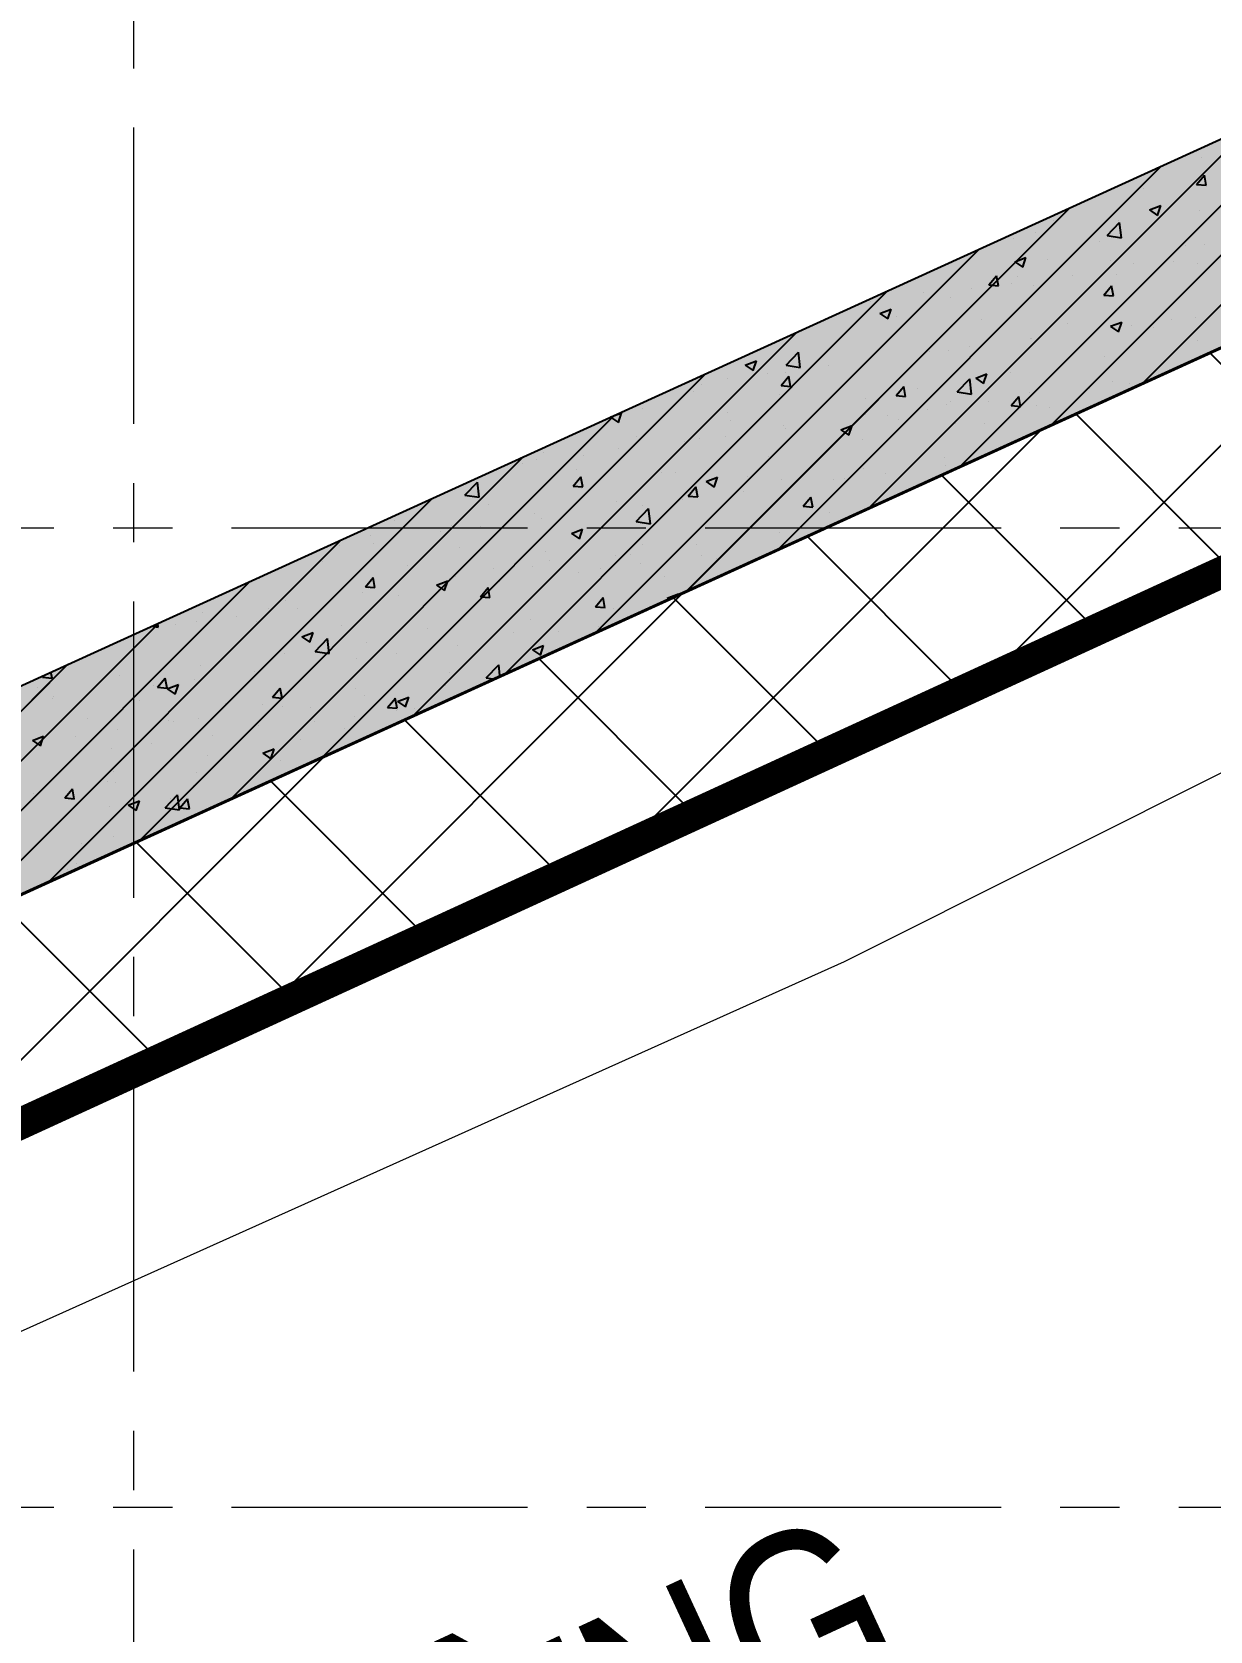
# Model space of a CAD drawing. Header units: millimetres. Extents: x -346728 to 1320345, y -537202 to -385966.
# Drawn here: x 212595 to 220058, y -485726 to -475603 of the extents above; entities that cross this region are included whole.
import ezdxf
from ezdxf.xclip import XClip

# ---------------------------------------------------------------- set-up
doc = ezdxf.new("R2010")
doc.units = ezdxf.units.MM
doc.header["$LTSCALE"] = 100
doc.header["$XCLIPFRAME"] = 2
doc.linetypes.add('DASHED2', pattern=[0.375, 0.25, -0.125])
doc.linetypes.add('X1326_GLB$0$CENTER', pattern=[2, 1.25, -0.25, 0.25, -0.25])
for name, color, linetype, lineweight in [('0 T TEXT', 7, 'Continuous', 13), ('L.DUONG', 234, 'Continuous', 15), ('LINE', 7, 'Continuous', 13), ('X1326_GLB$0$A-tim', 8, 'X1326_GLB$0$CENTER', 9)]:
    doc.layers.add(name, color=color, linetype=linetype, lineweight=lineweight)
for name, color, linetype in [('hach', 253, 'Continuous'), ('W2', 4, 'Continuous'), ('XR_1326_csPL$0$hach', 253, 'Continuous'), ('XR_1326_csPL$0$W2', 4, 'Continuous')]:
    doc.layers.add(name, color=color, linetype=linetype)
doc.styles.add('TOAN - FONT ARIAL', font='Arial_1.ttf', dxfattribs={"width": 0.8})
doc.linetypes.add('FENCELINE2', pattern='A,0.25,-0.1,[132,ltypeshp.shx,S=0.1,R=0,X=-0.1,Y=0],-0.1,1', length=1.45)

# ---------------------------------------------------------------- blocks, each defined once
blk = doc.blocks.new('LVL-KHUNGTEN')
blk.add_lwpolyline([(61072.9, 41092.8), (119123.5, 41092.8), (119123.5, 61.9), (61072.9, 61.9)], close=True)
blk = doc.blocks.new('mb duong hh')
at = {"layer": '0 T TEXT', "color": 8, "linetype": 'DASHED2', "ltscale": 300}
blk.add_lwpolyline([(75940, 34596), (80501, 41668), (80491, 88861), (75484, 93868), (-20031, 93860), (-33610, 75885), (-26182, 55955), (-6300, 2612), (0, 0)], close=True, dxfattribs=at)
at = {"layer": 'LINE', "color": 252, "lineweight": 9}
blk.add_lwpolyline([(46995, 21406), (48214, 19209), (55528, 22490), (79633, 34556), (82900, 40330), (83008, 48620), (83152, 58204), (83577, 88420), (83093, 88629)], dxfattribs=at)
at = {"layer": '0 T TEXT', "lineweight": 9, "style": 'TOAN - FONT ARIAL', "width": 0.8}
blk.add_text('ĐƯỜNG', height=1150, rotation=24.8605, dxfattribs=at).set_placement((51394, 15877))
blk = doc.blocks.new('MB HANG RAO TAM')
h = blk.add_hatch()
h.set_pattern_fill('ANSI37', color=8, scale=7000, style=0)
h.set_pattern_definition([(45, (527887.4, 631399.9), (-618.7184, 618.7184), []), (135, (527887.4, 631399.9), (-618.7184, -618.7184), [])])
h.paths.add_polyline_path([(89794, 74797), (94796, 69797), (94804, 22611), (90246, 15544), (52523, -1634), (34324, -9922), (14325, -19029), (8025, -16417), (-19267, 56832), (-5688, 74797), (41806, 74797), (65797, 74797)], flags=16)
h.paths.add_polyline_path([(-17293, 40146), (-15160, 40938), (-12777, 34516), (-15127, 33730), (-10493, 20001), (4784, -19373), (12548, -21453), (91490, 14752), (95488, 20874), (95620, 46027), (95770, 74597), (91825, 78101), (52350, 76926), (14008, 75822), (-9259, 75871), (-23844, 71027), (-24251, 60760)])
at = {"layer": 'L.DUONG', "color": 94, "linetype": 'FENCELINE2', "ltscale": 25, "const_width": 200, "elevation": 7850}
blk.add_lwpolyline([(13898, 75822), (14369, 75824), (20809, 75968), (32497, 76335), (48850, 76822), (75776, 77623), (91825, 78101), (95770, 74597), (95712, 63657), (95684, 58344), (95610, 44235), (95553, 33268), (95488, 20874), (91490, 14752), (75806, 7559), (49624, -4449), (26632, -14994), (12548, -21453), (4784, -19373), (0, -7161), (-6626, 9890)], dxfattribs=at)
at = {"layer": 'XR_1326_csPL$0$W2', "color": 7, "ltscale": 0.5, "elevation": 0}
blk.add_lwpolyline([(8025, -16417), (14325, -19029), (90246, 15544), (94804, 22611), (94796, 69797), (89794, 74797), (-5688, 74797), (-19267, 56832)], close=True, dxfattribs=at)

msp = doc.modelspace()

# ---------------------------------------------------------------- hatches: boundary and pattern name
at = {"layer": 'hach'}
h = msp.add_hatch(dxfattribs=at)
h.set_pattern_fill('ANSI31', color=256, scale=70)
h.set_pattern_definition([(45, (121918.56, -508591.22), (-157.15448, 157.15448), [])])
h.paths.add_polyline_path([(142200.7, -410142.2), (128621.2, -428107.5), (155914.1, -501359), (162214.1, -503970.9), (238136.4, -469396.6), (242695.2, -462329.4), (242687.2, -415142.7), (237685.1, -410142.2)])
h.paths.add_polyline_path([(142797.9, -411342.2), (129975.7, -428305.7), (156856.2, -500450.6), (162191.6, -502662.6), (237318.8, -468450.4), (241495.1, -461976.1), (241487, -415639.4), (237188.2, -411342.2)], flags=16)
h = msp.add_hatch(dxfattribs=at)
h.set_pattern_fill('AR-CONC', color=256, scale=4)
h.set_pattern_definition([(50, (121918.56, -508591.2), (728.7387, -63.7563), [76.2, -838.2]), (355, (121918.56, -508591.2), (-140.9737, 764.2274), [60.96, -670.5623]), (100.45144, (121979.3, -508596.54), (587.765, 700.471), [64.76, -712.361]), (46.1842, (121918.6, -508388), (1084.316, -168.1693), [114.3, -1257.3]), (96.63556, (122008.9, -508402), (949.6165, 989.7045), [97.14, -1068.5424]), (351.18415, (121918.6, -508388), (949.6165, 989.7045), [91.44, -1005.839]), (21, (122020.16, -508438.8), (606.4576, -409.0608), [76.2, -838.2]), (326, (122020.16, -508438.8), (247.208, 736.752), [60.96, -670.56]), (71.45144, (122070.7, -508472.9), (853.6657, 327.691), [64.76, -712.3598]), (37.5, (121918.56, -508591.22), (12.3544, 338.22016), [0, -662.432, 0, -680.72, 0, -673.1]), (7.5, (121918.56, -508591.22), (267.27865, 400.7223), [0, -388.112, 0, -647.192, 0, -256.54]), (327.5, (121692, -508591.22), (542.3624, -22.91498), [0, -254, 0, -792.48, 0, -1051.56]), (317.5, (121590.4, -508591.2), (592.5167, 101.706), [0, -330.2, 0, -526.288, 0, -746.76])])
h.paths.add_polyline_path([(142200.7, -410142.2), (128621.2, -428107.5), (155914.1, -501359), (162214.1, -503970.9), (238136.4, -469396.6), (242695.2, -462329.4), (242687.2, -415142.7), (237685.1, -410142.2)])
h.paths.add_polyline_path([(142797.9, -411342.2), (129975.7, -428305.7), (156856.2, -500450.6), (162191.6, -502662.6), (237318.8, -468450.4), (241495.1, -461976.1), (241487, -415639.4), (237188.2, -411342.2)], flags=16)

# ---------------------------------------------------------------- linework, layer by layer
at = {"layer": 'W2', "ltscale": 0.5, "elevation": -1404.9}
for points in [[(142200.7, -410142.2), (128621.2, -428107.5), (155914.1, -501359), (162214.1, -503970.9), (238136.4, -469396.6), (242695.2, -462329.4), (242686.9, -415142.1), (237685.1, -410142.2)], [(142797.9, -411342.2), (129975.7, -428305.7), (156856.2, -500450.6), (162191.6, -502662.6), (237318.8, -468450.4), (241495.1, -461976.1), (241487, -415639.4), (237188.2, -411342.2)]]:
    msp.add_lwpolyline(points, close=True, dxfattribs=at)
at = {"layer": 'X1326_GLB$0$A-tim', "ltscale": 15}
for p, q in [((213238.6, -398208.6, -1404.9), (213238.6, -512162.7, -1404.9)), ((120859.5, -478741.8, -1404.9), (255546, -478741.8, -1404.9)), ((120859.5, -484941.8, -1404.9), (255546, -484941.8, -1404.9))]:
    msp.add_line(p, q, dxfattribs=at)
at = {"layer": 'XR_1326_csPL$0$hach', "color": 250}
for p, q in [((219636.1, -477821.5, -1404.9), (222057.3, -475400.3, -1404.9)), ((219059, -478084.3, -1404.9), (221480.1, -475663.1, -1404.9)), ((218481.9, -478347.1, -1404.9), (220903, -475926, -1404.9)), ((217904.7, -478609.9, -1404.9), (220325.9, -476188.8, -1404.9)), ((217327.6, -478872.7, -1404.9), (219748.8, -476451.6, -1404.9)), ((220000.9, -476395, -1404.9), (220000.9, -476395, -1404.9)), ((219973.1, -476567.6, -1404.9), (220022.1, -476509.2, -1404.9)), ((219973.1, -476567.6, -1404.9), (220033.8, -476572.9, -1404.9)), ((220033.6, -476573, -1404.9), (220021.9, -476509.3, -1404.9)), ((219635, -476594.2, -1404.9), (219635, -476594.2, -1404.9)), ((216750.5, -479135.6, -1404.9), (219171.6, -476714.4, -1404.9)), ((219453.3, -476742.7, -1404.9), (219453.3, -476742.7, -1404.9)), ((219674.2, -476729.7, -1404.9), (219745.3, -476702.4, -1404.9)), ((219674.2, -476729.7, -1404.9), (219724.7, -476763.8, -1404.9)), ((219724.7, -476763.8, -1404.9), (219745.3, -476702.4, -1404.9)), ((219988.5, -476733.2, -1404.9), (219988.5, -476733.2, -1404.9)), ((218953.7, -476869.8, -1404.9), (218953.7, -476869.8, -1404.9)), ((219068.5, -476793.4, -1404.9), (219068.5, -476793.4, -1404.9)), ((219405.9, -476891.3, -1404.9), (219485, -476808.8, -1404.9)), ((219475.3, -476798.2, -1404.9), (219475.3, -476798.2, -1404.9)), ((219496.2, -476905.3, -1404.9), (219485, -476808.8, -1404.9)), ((218815.1, -476909.2, -1404.9), (218815.1, -476909.2, -1404.9)), ((219357.5, -476932.1, -1404.9), (219357.5, -476932.1, -1404.9)), ((219405.9, -476891.2, -1404.9), (219496.2, -476905.2, -1404.9)), ((219899.9, -476955, -1404.9), (219899.9, -476955, -1404.9)), ((220023.1, -476949.8, -1404.9), (220023.1, -476949.8, -1404.9)), ((216173.4, -479398.4, -1404.9), (218594.5, -476977.2, -1404.9)), ((218820.5, -477057.4, -1404.9), (218891.7, -477030.1, -1404.9)), ((218820.5, -477057.4, -1404.9), (218871, -477091.5, -1404.9)), ((218871, -477091.5, -1404.9), (218891.6, -477030.1, -1404.9)), ((219029.4, -477045.7, -1404.9), (219029.4, -477045.7, -1404.9)), ((219430.5, -477051.5, -1404.9), (219430.5, -477051.5, -1404.9)), ((219571.7, -477068.6, -1404.9), (219571.7, -477068.6, -1404.9)), ((219827.7, -477059, -1404.9), (219827.7, -477059, -1404.9)), ((219976.2, -477071.4, -1404.9), (219976.2, -477071.4, -1404.9)), ((218656.6, -477204.3, -1404.9), (218705.6, -477146, -1404.9)), ((218717.1, -477209.7, -1404.9), (218705.4, -477146, -1404.9)), ((218838, -477153.2, -1404.9), (218838, -477153.2, -1404.9)), ((219186, -477143.5, -1404.9), (219186, -477143.5, -1404.9)), ((219463, -477136.5, -1404.9), (219463, -477136.5, -1404.9)), ((215596.2, -479661.2, -1404.9), (218017.4, -477240.1, -1404.9)), ((218245.5, -477254.9, -1404.9), (218245.5, -477254.9, -1404.9)), ((218546.9, -477227.6, -1404.9), (218546.9, -477227.6, -1404.9)), ((218656.6, -477204.3, -1404.9), (218717.3, -477209.6, -1404.9)), ((218801.3, -477194.1, -1404.9), (218801.3, -477194.1, -1404.9)), ((218941.3, -477208, -1404.9), (218941.3, -477208, -1404.9)), ((219385.3, -477268.1, -1404.9), (219434.3, -477209.7, -1404.9)), ((219385.3, -477268.1, -1404.9), (219446.1, -477273.4, -1404.9)), ((219445.8, -477273.4, -1404.9), (219434.1, -477209.8, -1404.9)), ((217900.5, -477349.2, -1404.9), (217900.5, -477349.2, -1404.9)), ((217905.3, -477312.1, -1404.9), (217905.3, -477312.1, -1404.9)), ((217966.9, -477385.1, -1404.9), (218038, -477357.7, -1404.9)), ((218017.4, -477419.2, -1404.9), (218038, -477357.8, -1404.9)), ((218413.6, -477284.2, -1404.9), (218413.6, -477284.2, -1404.9)), ((217966.8, -477385.1, -1404.9), (218017.4, -477419.2, -1404.9)), ((218070.6, -477402.7, -1404.9), (218070.6, -477402.7, -1404.9)), ((218613, -477425.6, -1404.9), (218613, -477425.6, -1404.9)), ((219155.4, -477448.5, -1404.9), (219155.4, -477448.5, -1404.9)), ((219427, -477466.4, -1404.9), (219498.1, -477439.1, -1404.9)), ((219427, -477466.5, -1404.9), (219477.5, -477500.6, -1404.9)), ((219450.6, -477474.7, -1404.9), (219450.6, -477474.7, -1404.9)), ((219477.5, -477500.6, -1404.9), (219498.1, -477439.2, -1404.9)), ((219560.4, -477459.7, -1404.9), (219560.4, -477459.7, -1404.9)), ((219697.7, -477471.5, -1404.9), (219697.7, -477471.5, -1404.9)), ((219814.8, -477426.2, -1404.9), (219814.8, -477426.2, -1404.9)), ((219963.8, -477409.6, -1404.9), (219963.8, -477409.6, -1404.9)), ((215019.1, -479924, -1404.9), (217440.2, -477502.9, -1404.9)), ((218918.8, -477544.2, -1404.9), (218918.8, -477544.2, -1404.9)), ((218929, -477546.2, -1404.9), (218929, -477546.2, -1404.9)), ((219981.1, -477556, -1404.9), (219981.1, -477556, -1404.9)), ((217372, -477712.8, -1404.9), (217451.1, -477630.3, -1404.9)), ((217462.3, -477726.8, -1404.9), (217451.1, -477630.3, -1404.9)), ((218279.6, -477628.3, -1404.9), (218279.6, -477628.3, -1404.9)), ((218401.3, -477622.4, -1404.9), (218401.3, -477622.4, -1404.9)), ((218534, -477594.8, -1404.9), (218534, -477594.8, -1404.9)), ((219388.6, -477657.7, -1404.9), (219388.6, -477657.7, -1404.9)), ((214442, -480186.8, -1404.9), (216863.1, -477765.7, -1404.9)), ((217113.2, -477712.7, -1404.9), (217184.3, -477685.4, -1404.9)), ((217113.2, -477712.8, -1404.9), (217163.7, -477746.9, -1404.9)), ((217163.7, -477746.9, -1404.9), (217184.3, -477685.5, -1404.9)), ((217253.2, -477763.5, -1404.9), (217253.2, -477763.5, -1404.9)), ((217340.1, -477841, -1404.9), (217389.1, -477782.7, -1404.9)), ((217366.4, -477759, -1404.9), (217366.4, -477759, -1404.9)), ((217371.9, -477712.7, -1404.9), (217462.3, -477726.8, -1404.9)), ((217400.6, -477846.4, -1404.9), (217388.9, -477782.7, -1404.9)), ((217638, -477712.8, -1404.9), (217638, -477712.8, -1404.9)), ((217888.1, -477687.4, -1404.9), (217888.1, -477687.4, -1404.9)), ((218573.3, -477794.1, -1404.9), (218644.5, -477766.8, -1404.9)), ((218623.8, -477828.3, -1404.9), (218644.4, -477766.9, -1404.9)), ((218796.1, -477759.4, -1404.9), (218796.1, -477759.4, -1404.9)), ((216788.1, -477876.1, -1404.9), (216788.1, -477876.1, -1404.9)), ((216838.8, -477835.2, -1404.9), (216838.8, -477835.2, -1404.9)), ((216998.8, -477796.9, -1404.9), (216998.8, -477796.9, -1404.9)), ((217340.1, -477841, -1404.9), (217400.8, -477846.4, -1404.9)), ((218068.8, -477904.8, -1404.9), (218117.8, -477846.4, -1404.9)), ((218129.3, -477910.2, -1404.9), (218117.6, -477846.5, -1404.9)), ((218203.6, -477861.1, -1404.9), (218203.6, -477861.1, -1404.9)), ((218456.3, -477881, -1404.9), (218535.4, -477798.5, -1404.9)), ((218456.3, -477880.9, -1404.9), (218546.6, -477894.9, -1404.9)), ((218546.6, -477895, -1404.9), (218535.4, -477798.5, -1404.9)), ((218573.3, -477794.2, -1404.9), (218623.8, -477828.3, -1404.9)), ((218916.6, -477884.4, -1404.9), (218916.6, -477884.4, -1404.9)), ((219293.1, -477860.4, -1404.9), (219293.1, -477860.4, -1404.9)), ((219438.3, -477812.9, -1404.9), (219438.3, -477812.9, -1404.9)), ((219547.5, -477826.9, -1404.9), (219547.5, -477826.9, -1404.9)), ((217330.4, -477899, -1404.9), (217330.4, -477899, -1404.9)), ((217611, -477962.8, -1404.9), (217611, -477962.8, -1404.9)), ((217872.8, -477921.9, -1404.9), (217872.8, -477921.9, -1404.9)), ((218068.8, -477904.8, -1404.9), (218129.5, -477910.1, -1404.9)), ((218388.9, -477960.6, -1404.9), (218388.9, -477960.6, -1404.9)), ((218415.2, -477944.8, -1404.9), (218415.2, -477944.8, -1404.9)), ((218651.5, -477944.9, -1404.9), (218651.5, -477944.9, -1404.9)), ((218797.6, -477968.6, -1404.9), (218846.5, -477910.2, -1404.9)), ((218797.6, -477968.6, -1404.9), (218858.3, -477973.9, -1404.9)), ((218858.1, -477973.9, -1404.9), (218846.3, -477910.2, -1404.9)), ((218957.5, -477967.7, -1404.9), (218957.5, -477967.7, -1404.9)), ((219039.5, -477982.5, -1404.9), (219039.5, -477982.5, -1404.9)), ((213864.9, -480449.6, -1404.9), (216286, -478028.5, -1404.9)), ((216259.6, -478040.5, -1404.9), (216310, -478074.6, -1404.9)), ((216261.2, -478039.8, -1404.9), (216330.7, -478013.1, -1404.9)), ((216310, -478074.6, -1404.9), (216330.6, -478013.2, -1404.9)), ((216459.9, -477989.6, -1404.9), (216459.9, -477989.6, -1404.9)), ((217002.3, -478012.5, -1404.9), (217002.3, -478012.5, -1404.9)), ((217018.5, -478064.5, -1404.9), (217018.5, -478064.5, -1404.9)), ((217544.7, -478035.4, -1404.9), (217544.7, -478035.4, -1404.9)), ((217875.7, -478025.7, -1404.9), (217875.7, -478025.7, -1404.9)), ((218012.4, -478029, -1404.9), (218012.4, -478029, -1404.9)), ((218087, -478058.4, -1404.9), (218087, -478058.4, -1404.9)), ((218266.7, -477995.6, -1404.9), (218266.7, -477995.6, -1404.9)), ((218447, -478084.2, -1404.9), (218447, -478084.2, -1404.9)), ((218629.4, -478081.3, -1404.9), (218629.4, -478081.3, -1404.9)), ((216426, -478166.2, -1404.9), (216426, -478166.2, -1404.9)), ((216826.4, -478173.4, -1404.9), (216826.4, -478173.4, -1404.9)), ((216985.9, -478164.2, -1404.9), (216985.9, -478164.2, -1404.9)), ((217354.1, -478097.2, -1404.9), (217354.1, -478097.2, -1404.9)), ((217370.7, -478113.5, -1404.9), (217370.7, -478113.5, -1404.9)), ((217719.6, -478121.9, -1404.9), (217770.2, -478156, -1404.9)), ((217719.7, -478121.8, -1404.9), (217790.8, -478094.5, -1404.9)), ((217770.2, -478156, -1404.9), (217790.8, -478094.6, -1404.9)), ((217854.5, -478185.9, -1404.9), (217854.5, -478185.9, -1404.9)), ((215833.5, -478267.9, -1404.9), (215833.5, -478267.9, -1404.9)), ((216089.9, -478282.1, -1404.9), (216089.9, -478282.1, -1404.9)), ((216313.2, -478238.4, -1404.9), (216313.2, -478238.4, -1404.9)), ((216731.6, -478197.7, -1404.9), (216731.6, -478197.7, -1404.9)), ((217262, -478287.6, -1404.9), (217262, -478287.6, -1404.9)), ((213287.7, -480712.5, -1404.9), (215708.9, -478291.3, -1404.9)), ((215705.1, -478332.8, -1404.9), (215705.1, -478332.8, -1404.9)), ((215791.6, -478310, -1404.9), (215791.6, -478310, -1404.9)), ((216043.6, -478369.6, -1404.9), (216043.6, -478369.6, -1404.9)), ((216669.5, -478389.3, -1404.9), (216669.5, -478389.3, -1404.9)), ((217863.4, -478363.9, -1404.9), (217863.4, -478363.9, -1404.9)), ((218376.6, -478298.8, -1404.9), (218376.6, -478298.8, -1404.9)), ((218384.2, -478345.6, -1404.9), (218384.2, -478345.6, -1404.9)), ((215338, -478534.4, -1404.9), (215417.2, -478451.9, -1404.9)), ((215428.4, -478548.4, -1404.9), (215417.1, -478451.9, -1404.9)), ((216023.6, -478477.8, -1404.9), (216072.6, -478419.4, -1404.9)), ((216023.6, -478477.8, -1404.9), (216084.3, -478483.1, -1404.9)), ((216084.1, -478483.1, -1404.9), (216072.4, -478419.4, -1404.9)), ((216076.9, -478491, -1404.9), (216076.9, -478491, -1404.9)), ((216585.9, -478392.5, -1404.9), (216585.9, -478392.5, -1404.9)), ((216752.3, -478541.5, -1404.9), (216801.3, -478483.1, -1404.9)), ((216812.8, -478546.9, -1404.9), (216801.1, -478483.2, -1404.9)), ((216866, -478449.5, -1404.9), (216937.1, -478422.2, -1404.9)), ((216866, -478449.6, -1404.9), (216916.5, -478483.6, -1404.9)), ((216916.5, -478483.6, -1404.9), (216937.1, -478422.3, -1404.9)), ((217128.3, -478415.4, -1404.9), (217128.3, -478415.4, -1404.9)), ((217341.7, -478435.4, -1404.9), (217341.7, -478435.4, -1404.9)), ((217670.7, -478438.3, -1404.9), (217670.7, -478438.3, -1404.9)), ((217745.1, -478429.8, -1404.9), (217745.1, -478429.8, -1404.9)), ((217999.4, -478396.3, -1404.9), (217999.4, -478396.3, -1404.9)), ((218213, -478461.2, -1404.9), (218213, -478461.2, -1404.9)), ((212710.6, -480975.3, -1404.9), (215131.7, -478554.2, -1404.9)), ((215338, -478534.3, -1404.9), (215428.4, -478548.3, -1404.9)), ((215484.4, -478592.7, -1404.9), (215484.4, -478592.7, -1404.9)), ((216300.9, -478576.6, -1404.9), (216300.9, -478576.6, -1404.9)), ((216718.6, -478564.9, -1404.9), (216718.6, -478564.9, -1404.9)), ((216752.3, -478541.5, -1404.9), (216813, -478546.8, -1404.9)), ((216814, -478511.6, -1404.9), (216814, -478511.6, -1404.9)), ((217103.4, -478514.2, -1404.9), (217103.4, -478514.2, -1404.9)), ((217481.1, -478605.3, -1404.9), (217530, -478546.9, -1404.9)), ((217541.6, -478610.6, -1404.9), (217529.8, -478546.9, -1404.9)), ((215779.2, -478648.2, -1404.9), (215779.2, -478648.2, -1404.9)), ((215822.6, -478682.9, -1404.9), (215822.6, -478682.9, -1404.9)), ((216422.4, -478702.5, -1404.9), (216501.5, -478620, -1404.9)), ((216464.3, -478598.4, -1404.9), (216464.3, -478598.4, -1404.9)), ((216512.7, -478716.5, -1404.9), (216501.5, -478620.1, -1404.9)), ((217481.1, -478605.3, -1404.9), (217541.8, -478610.6, -1404.9)), ((217650, -478643.1, -1404.9), (217650, -478643.1, -1404.9)), ((214738.3, -478789.4, -1404.9), (214738.3, -478789.4, -1404.9)), ((214891.9, -478694.4, -1404.9), (214891.9, -478694.4, -1404.9)), ((215183.5, -478767, -1404.9), (215183.5, -478767, -1404.9)), ((215251.5, -478724.3, -1404.9), (215251.5, -478724.3, -1404.9)), ((215437.8, -478733.5, -1404.9), (215437.8, -478733.5, -1404.9)), ((216012.3, -478777.2, -1404.9), (216083.5, -478749.9, -1404.9)), ((216012.3, -478777.3, -1404.9), (216062.8, -478811.3, -1404.9)), ((216062.8, -478811.3, -1404.9), (216083.4, -478749.9, -1404.9)), ((216422.3, -478702.5, -1404.9), (216512.7, -478716.5, -1404.9)), ((217057.5, -478744.8, -1404.9), (217057.5, -478744.8, -1404.9)), ((217329.4, -478773.6, -1404.9), (217329.4, -478773.6, -1404.9)), ((212133.5, -481238.1, -1404.9), (214554.6, -478817, -1404.9)), ((214541.8, -478851.5, -1404.9), (214541.8, -478851.5, -1404.9)), ((214761, -478842.9, -1404.9), (214761, -478842.9, -1404.9)), ((215303.4, -478865.8, -1404.9), (215303.4, -478865.8, -1404.9)), ((215845.7, -478888.8, -1404.9), (215845.7, -478888.8, -1404.9)), ((216465, -478846.6, -1404.9), (216465, -478846.6, -1404.9)), ((216801.7, -478849.8, -1404.9), (216801.7, -478849.8, -1404.9)), ((214432.9, -478956.5, -1404.9), (214432.9, -478956.5, -1404.9)), ((214975.2, -478979.4, -1404.9), (214975.2, -478979.4, -1404.9)), ((215766.8, -478986.4, -1404.9), (215766.8, -478986.4, -1404.9)), ((215872.4, -478948.3, -1404.9), (215872.4, -478948.3, -1404.9)), ((216288.5, -478914.9, -1404.9), (216288.5, -478914.9, -1404.9)), ((216388.1, -478911.7, -1404.9), (216388.1, -478911.7, -1404.9)), ((216451.3, -478965.6, -1404.9), (216451.3, -478965.6, -1404.9)), ((216836.1, -478915, -1404.9), (216836.1, -478915, -1404.9)), ((216930.4, -478934.6, -1404.9), (216930.4, -478934.6, -1404.9)), ((211556.3, -481500.9, -1404.9), (213977.5, -479079.8, -1404.9)), ((214031.2, -479055.3, -1404.9), (214039.1, -479056, -1404.9)), ((214038.9, -479056.1, -1404.9), (214038.1, -479052.2, -1404.9)), ((214707.1, -479114.5, -1404.9), (214756.1, -479056.1, -1404.9)), ((214767.6, -479119.8, -1404.9), (214755.9, -479056.1, -1404.9)), ((215158.7, -479104.9, -1404.9), (215229.8, -479077.6, -1404.9)), ((215209.2, -479139, -1404.9), (215229.8, -479077.6, -1404.9)), ((215239.2, -479062.6, -1404.9), (215239.2, -479062.6, -1404.9)), ((215279.9, -479050, -1404.9), (215279.9, -479050, -1404.9)), ((215517.6, -479002.3, -1404.9), (215517.6, -479002.3, -1404.9)), ((215555.3, -479083.6, -1404.9), (215555.3, -479083.6, -1404.9)), ((216059.9, -479025.2, -1404.9), (216059.9, -479025.2, -1404.9)), ((216197, -478999.1, -1404.9), (216197, -478999.1, -1404.9)), ((216602.3, -479048.1, -1404.9), (216602.3, -479048.1, -1404.9)), ((214204.3, -479199.1, -1404.9), (214204.3, -479199.1, -1404.9)), ((214687.4, -479151.7, -1404.9), (214687.4, -479151.7, -1404.9)), ((214707.1, -479114.5, -1404.9), (214767.8, -479119.8, -1404.9)), ((214726, -479127.6, -1404.9), (214726, -479127.6, -1404.9)), ((214916.2, -479167.7, -1404.9), (214916.2, -479167.7, -1404.9)), ((215158.6, -479104.9, -1404.9), (215209.2, -479139, -1404.9)), ((215170.6, -479134.2, -1404.9), (215170.6, -479134.2, -1404.9)), ((215435.8, -479178.2, -1404.9), (215484.8, -479119.9, -1404.9)), ((215435.8, -479178.2, -1404.9), (215496.5, -479183.5, -1404.9)), ((215496.3, -479183.6, -1404.9), (215484.6, -479119.9, -1404.9)), ((216164.5, -479242, -1404.9), (216213.5, -479183.6, -1404.9)), ((216225.1, -479247.3, -1404.9), (216213.3, -479183.7, -1404.9)), ((216618.8, -479186.3, -1404.9), (216689.9, -479158.9, -1404.9)), ((216618.8, -479186.3, -1404.9), (216626.9, -479191.8, -1404.9)), ((216688.3, -479163.9, -1404.9), (216689.9, -479159, -1404.9)), ((213676.6, -479275.3, -1404.9), (213676.6, -479275.3, -1404.9)), ((214094.9, -479253.4, -1404.9), (214094.9, -479253.4, -1404.9)), ((214274.6, -479252.2, -1404.9), (214274.6, -479252.2, -1404.9)), ((216164.5, -479242, -1404.9), (216225.3, -479247.3, -1404.9)), ((216276.1, -479253.1, -1404.9), (216276.1, -479253.1, -1404.9)), ((210979.2, -481763.7, -1404.9), (213400.3, -479342.6, -1404.9)), ((213354.2, -479363.6, -1404.9), (213394.4, -479369.8, -1404.9)), ((213394.4, -479369.9, -1404.9), (213391.7, -479346.5, -1404.9)), ((213474.1, -479313.5, -1404.9), (213474.1, -479313.5, -1404.9)), ((213502.4, -479355.1, -1404.9), (213502.4, -479355.1, -1404.9)), ((213635.4, -479336.4, -1404.9), (213635.4, -479336.4, -1404.9)), ((213889.8, -479302.9, -1404.9), (213889.8, -479302.9, -1404.9)), ((214016.5, -479336.5, -1404.9), (214016.5, -479336.5, -1404.9)), ((214558.9, -479359.4, -1404.9), (214558.9, -479359.4, -1404.9)), ((215101.2, -479382.3, -1404.9), (215101.2, -479382.3, -1404.9)), ((215226.8, -479400.8, -1404.9), (215226.8, -479400.8, -1404.9)), ((215754.5, -479324.6, -1404.9), (215754.5, -479324.6, -1404.9)), ((215929.7, -479399.8, -1404.9), (215929.7, -479399.8, -1404.9)), ((216184.1, -479366.4, -1404.9), (216184.1, -479366.4, -1404.9)), ((214305, -479432.6, -1404.9), (214376.1, -479405.3, -1404.9)), ((214305, -479432.6, -1404.9), (214355.5, -479466.7, -1404.9)), ((214355.5, -479466.7, -1404.9), (214376.1, -479405.3, -1404.9)), ((214388.4, -479524.1, -1404.9), (214467.6, -479441.6, -1404.9)), ((214478.7, -479538.1, -1404.9), (214467.5, -479441.6, -1404.9)), ((214713.6, -479465.8, -1404.9), (214713.6, -479465.8, -1404.9)), ((215288.1, -479484.3, -1404.9), (215288.1, -479484.3, -1404.9)), ((215643.6, -479405.2, -1404.9), (215643.6, -479405.2, -1404.9)), ((215765.1, -479513.9, -1404.9), (215836.3, -479486.6, -1404.9)), ((215815.6, -479548.1, -1404.9), (215836.2, -479486.7, -1404.9)), ((214192, -479537.4, -1404.9), (214192, -479537.4, -1404.9)), ((214388.4, -479524, -1404.9), (214478.8, -479538, -1404.9)), ((214648.9, -479568.5, -1404.9), (214648.9, -479568.5, -1404.9)), ((214903.3, -479535, -1404.9), (214903.3, -479535, -1404.9)), ((215765.1, -479514, -1404.9), (215815.6, -479548.1, -1404.9)), ((215830.5, -479554.5, -1404.9), (215830.5, -479554.5, -1404.9)), ((210402.1, -482026.6, -1404.9), (212823.2, -479605.4, -1404.9)), ((212661.8, -479687.4, -1404.9), (212673.4, -479673.7, -1404.9)), ((212661.8, -479687.4, -1404.9), (212722.6, -479692.7, -1404.9)), ((212722.4, -479692.8, -1404.9), (212715.3, -479654.6, -1404.9)), ((213151.1, -479678.6, -1404.9), (213151.1, -479678.6, -1404.9)), ((213390.6, -479751.2, -1404.9), (213439.5, -479692.8, -1404.9)), ((213451.1, -479756.5, -1404.9), (213439.4, -479692.9, -1404.9)), ((213622.5, -479703.6, -1404.9), (213622.5, -479703.6, -1404.9)), ((213664.3, -479613.5, -1404.9), (213664.3, -479613.5, -1404.9)), ((214007.3, -479652.9, -1404.9), (214007.3, -479652.9, -1404.9)), ((215238, -479656.2, -1404.9), (215238, -479656.2, -1404.9)), ((215472.7, -479692.2, -1404.9), (215551.9, -479609.7, -1404.9)), ((215472.7, -479692.2, -1404.9), (215514.1, -479698.6, -1404.9)), ((215559.8, -479677.8, -1404.9), (215551.8, -479609.8, -1404.9)), ((212629.4, -479750.1, -1404.9), (212629.4, -479750.1, -1404.9)), ((213368.1, -479737.1, -1404.9), (213368.1, -479737.1, -1404.9)), ((213390.6, -479751.2, -1404.9), (213451.3, -479756.5, -1404.9)), ((213451.3, -479760.3, -1404.9), (213522.5, -479733, -1404.9)), ((213451.3, -479760.3, -1404.9), (213501.8, -479794.4, -1404.9)), ((213501.8, -479794.4, -1404.9), (213522.4, -479733, -1404.9)), ((214119.3, -479814.9, -1404.9), (214168.3, -479756.6, -1404.9)), ((214179.8, -479820.3, -1404.9), (214168.1, -479756.6, -1404.9)), ((214645.5, -479757.9, -1404.9), (214645.5, -479757.9, -1404.9)), ((214701.3, -479804.1, -1404.9), (214701.3, -479804.1, -1404.9)), ((215214.4, -479739, -1404.9), (215214.4, -479739, -1404.9)), ((212726.5, -479821.6, -1404.9), (212726.5, -479821.6, -1404.9)), ((212733.9, -479809.8, -1404.9), (212733.9, -479809.8, -1404.9)), ((213276.3, -479832.7, -1404.9), (213276.3, -479832.7, -1404.9)), ((213818.7, -479855.6, -1404.9), (213818.7, -479855.6, -1404.9)), ((214053, -479859.6, -1404.9), (214053, -479859.6, -1404.9)), ((214119.3, -479814.9, -1404.9), (214180, -479820.3, -1404.9)), ((214179.6, -479875.6, -1404.9), (214179.6, -479875.6, -1404.9)), ((214361, -479878.5, -1404.9), (214361, -479878.5, -1404.9)), ((214848, -479878.7, -1404.9), (214897, -479820.3, -1404.9)), ((214848, -479878.7, -1404.9), (214908.8, -479884, -1404.9)), ((214908.6, -479884.1, -1404.9), (214896.8, -479820.4, -1404.9)), ((214903.4, -479901.5, -1404.9), (214903.4, -479901.5, -1404.9)), ((214911.4, -479841.7, -1404.9), (214962, -479875.8, -1404.9)), ((214911.5, -479841.6, -1404.9), (214982.6, -479814.3, -1404.9)), ((214962, -479875.8, -1404.9), (214982.6, -479814.4, -1404.9)), ((215020.8, -479885, -1404.9), (215020.8, -479885, -1404.9)), ((212948.2, -479946.3, -1404.9), (212948.2, -479946.3, -1404.9)), ((213460.4, -479961.3, -1404.9), (213460.4, -479961.3, -1404.9)), ((213490.5, -479969.2, -1404.9), (213490.5, -479969.2, -1404.9)), ((213651.9, -479951.8, -1404.9), (213651.9, -479951.8, -1404.9)), ((214032.9, -479992.1, -1404.9), (214032.9, -479992.1, -1404.9)), ((214381.7, -479969.2, -1404.9), (214381.7, -479969.2, -1404.9)), ((214636, -479935.7, -1404.9), (214636, -479935.7, -1404.9)), ((214888.9, -479981, -1404.9), (214888.9, -479981, -1404.9)), ((212597.6, -480088, -1404.9), (212648.2, -480122.1, -1404.9)), ((212597.7, -480088, -1404.9), (212668.8, -480060.6, -1404.9)), ((212617.1, -480088.3, -1404.9), (212617.1, -480088.3, -1404.9)), ((212648.2, -480122.1, -1404.9), (212668.8, -480060.7, -1404.9)), ((212867.9, -480063, -1404.9), (212867.9, -480063, -1404.9)), ((213138.7, -480016.8, -1404.9), (213138.7, -480016.8, -1404.9)), ((213355.2, -480104.3, -1404.9), (213355.2, -480104.3, -1404.9)), ((213740, -480053.7, -1404.9), (213740, -480053.7, -1404.9)), ((214296.4, -480082.7, -1404.9), (214296.4, -480082.7, -1404.9)), ((214575.2, -480015, -1404.9), (214575.2, -480015, -1404.9)), ((213100.9, -480137.8, -1404.9), (213100.9, -480137.8, -1404.9)), ((213703.9, -480184.4, -1404.9), (213703.9, -480184.4, -1404.9)), ((214057.8, -480169.3, -1404.9), (214128.9, -480142, -1404.9)), ((214057.8, -480169.4, -1404.9), (214108.3, -480203.5, -1404.9)), ((214108.3, -480203.5, -1404.9), (214128.9, -480142.1, -1404.9)), ((213111.4, -480286.1, -1404.9), (213111.4, -480286.1, -1404.9)), ((213639.6, -480290, -1404.9), (213639.6, -480290, -1404.9)), ((214167.2, -480213.8, -1404.9), (214167.2, -480213.8, -1404.9)), ((212802.8, -480451.7, -1404.9), (212851.8, -480393.3, -1404.9)), ((212863.3, -480457, -1404.9), (212851.6, -480393.3, -1404.9)), ((213074.2, -480349.2, -1404.9), (213074.2, -480349.2, -1404.9)), ((213126.4, -480355, -1404.9), (213126.4, -480355, -1404.9)), ((213616.5, -480372.1, -1404.9), (213616.5, -480372.1, -1404.9)), ((212604.7, -480426.6, -1404.9), (212604.7, -480426.6, -1404.9)), ((212802.8, -480451.7, -1404.9), (212863.5, -480457, -1404.9)), ((213087.9, -480505, -1404.9), (213087.9, -480505, -1404.9)), ((213204.1, -480497, -1404.9), (213275.3, -480469.7, -1404.9)), ((213204.1, -480497.1, -1404.9), (213254.6, -480531.2, -1404.9)), ((213254.6, -480531.2, -1404.9), (213275.2, -480469.8, -1404.9)), ((213438.8, -480513.8, -1404.9), (213517.9, -480431.3, -1404.9)), ((213438.8, -480513.7, -1404.9), (213529.1, -480527.7, -1404.9)), ((213472.7, -480454.4, -1404.9), (213472.7, -480454.4, -1404.9)), ((213529.1, -480527.8, -1404.9), (213517.9, -480431.3, -1404.9)), ((213531.5, -480515.4, -1404.9), (213580.5, -480457, -1404.9)), ((213531.5, -480515.4, -1404.9), (213592.3, -480520.7, -1404.9)), ((213592.1, -480520.8, -1404.9), (213580.3, -480457.1, -1404.9)), ((212833.6, -480538.5, -1404.9), (212833.6, -480538.5, -1404.9)), ((213114, -480693.2, -1404.9), (213114, -480693.2, -1404.9)), ((212906.9, -480743.3, -1404.9), (212906.9, -480743.3, -1404.9)), ((212820.7, -480905.8, -1404.9), (212820.7, -480905.8, -1404.9)), ((212876.3, -480868.3, -1404.9), (212876.3, -480868.3, -1404.9))]:
    msp.add_line(p, q, dxfattribs=at)
at = {"layer": 'XR_1326_csPL$0$W2', "color": 7, "ltscale": 0.5}
for p, q in [((162191.6, -502662.6, -1404.9), (237318.8, -468450.4, -1404.9)), ((162214.1, -503970.9, -1404.9), (238136.4, -469396.6, -1404.9))]:
    msp.add_line(p, q, dxfattribs=at)

# ---------------------------------------------------------------- block references
at = {"extrusion": (0.00597, -2.28885e-18, 0.999982), "xscale": 3.385207865094198, "yscale": 3.385207865094198, "zscale": 3.385207865094198}
msp.add_blockref('LVL-KHUNGTEN', (-107243.5, -525073.6, -287.1), dxfattribs=at)
ref = msp.add_blockref('mb duong hh', (162214.1, -503978, 0))
XClip(ref).set_block_clipping_path([(-58962.6888090824, -15358.4345334051), (108047.3313388755, 114603.0144500207)])

# ---------------------------------------------------------------- next in the draw order: block references
msp.add_blockref('MB HANG RAO TAM', (147888.6, -484948.9, 0))

doc.saveas('drawing.dxf')
